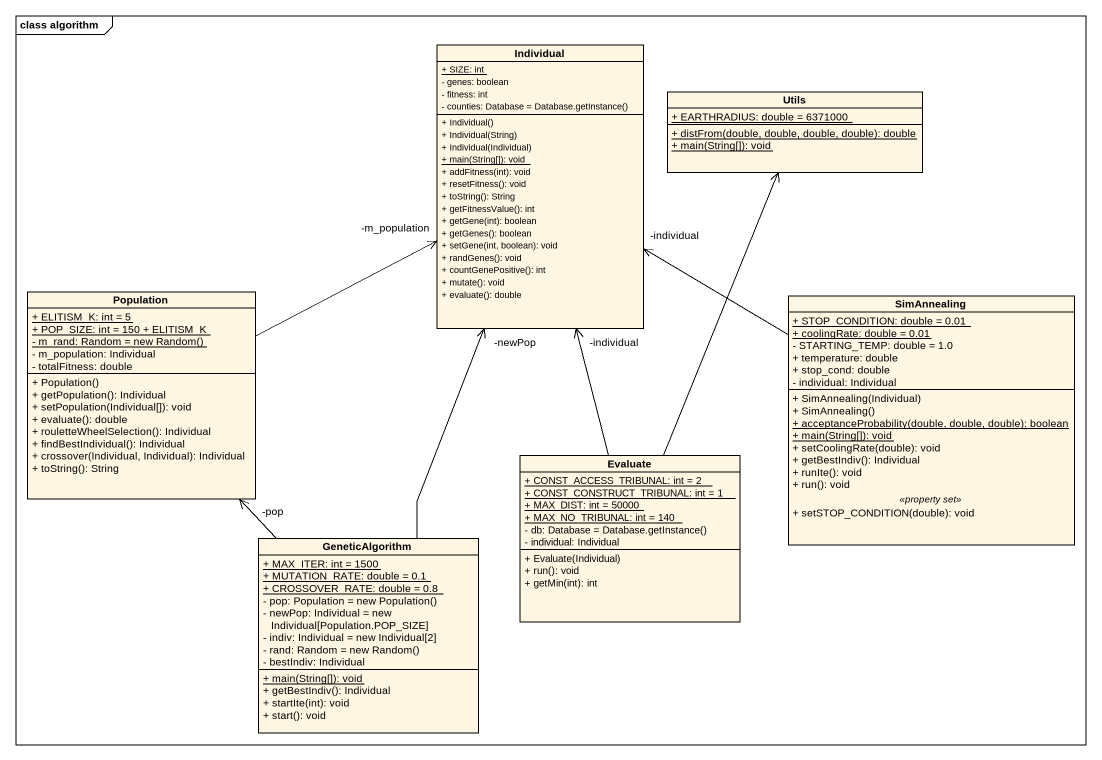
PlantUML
@startuml
mainframe class algorithm
hide circle
hide empty members
skinparam classAttributeIconSize 0
class Individual {
  {static} + SIZE: int
  - genes: boolean
  - fitness: int
  {field} - counties: Database = Database.getInstance()
  + Individual()
  + Individual(String)
  + Individual(Individual)
  {static} + main(String[]): void
  + addFitness(int): void
  + resetFitness(): void
  + toString(): String
  + getFitnessValue(): int
  + getGene(int): boolean
  + getGenes(): boolean
  + setGene(int, boolean): void
  + randGenes(): void
  + countGenePositive(): int
  + mutate(): void
  + evaluate(): double
}
class Utils {
  {static} + EARTHRADIUS: double = 6371000
  {static} + distFrom(double, double, double, double): double
  {static} + main(String[]): void
}
class Population {
  {static} + ELITISM_K: int = 5
  {static} + POP_SIZE: int = 150 + ELITISM_K
  {static} {field} - m_rand: Random = new Random()
  - m_population: Individual
  - totalFitness: double
  + Population()
  + getPopulation(): Individual
  + setPopulation(Individual[]): void
  + evaluate(): double
  + rouletteWheelSelection(): Individual
  + findBestIndividual(): Individual
  + crossover(Individual, Individual): Individual
  + toString(): String
}
class SimAnnealing {
  {static} + STOP_CONDITION: double = 0.01
  {static} + coolingRate: double = 0.01
  - STARTING_TEMP: double = 1.0
  + temperature: double
  + stop_cond: double
  - individual: Individual
  --
  + SimAnnealing(Individual)
  + SimAnnealing()
  {static} + acceptanceProbability(double, double, double): boolean
  {static} + main(String[]): void
  + setCoolingRate(double): void
  + getBestIndiv(): Individual
  + runIte(): void
  + run(): void
  .. <<property set>> ..
  + setSTOP_CONDITION(double): void
}
class Evaluate {
  {static} + CONST_ACCESS_TRIBUNAL: int = 2
  {static} + CONST_CONSTRUCT_TRIBUNAL: int = 1
  {static} + MAX_DIST: int = 50000
  {static} + MAX_NO_TRIBUNAL: int = 140
  {field} - db: Database = Database.getInstance()
  - individual: Individual
  + Evaluate(Individual)
  + run(): void
  + getMin(int): int
}
class GeneticAlgorithm {
  {static} + MAX_ITER: int = 1500
  {static} + MUTATION_RATE: double = 0.1
  {static} + CROSSOVER_RATE: double = 0.8
  {field} - pop: Population = new Population()
  - newPop: Individual = new Individual[Population.POP_SIZE]
  - indiv: Individual = new Individual[2]
  {field} - rand: Random = new Random()
  - bestIndiv: Individual
  {static} + main(String[]): void
  + getBestIndiv(): Individual
  + startIte(int): void
  + start(): void
}
Population -right-> "-m_population" Individual
SimAnnealing -left-> "-individual" Individual
Evaluate -up-> "-individual" Individual
Evaluate -up-> Utils
GeneticAlgorithm -up-> "-newPop" Individual
GeneticAlgorithm -up-> "-pop" Population
@enduml
